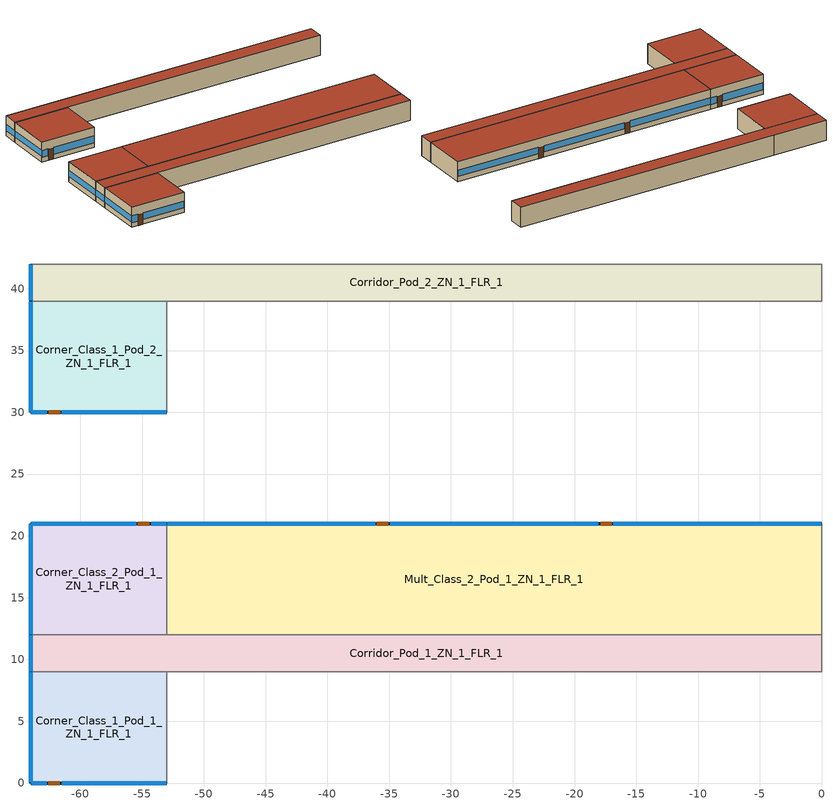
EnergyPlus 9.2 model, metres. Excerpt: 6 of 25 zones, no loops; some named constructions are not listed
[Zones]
Corner_Class_1_Pod_1_ZN_1_FLR_1
 floor ground (Corner_Class_1_Pod_1_ZN_1_FLR_1_Floor_Ffactor): -64,9 -53,9 -53,0 -64,0 z0
 wall outside (nonres_ext_wall): -64,9 -64,0 -53,0 z0:4
 wall to Mult_Class_1_Pod_1_ZN_1_FLR_1 (int_wall): -53,0 -53,9 z0:4
 wall to Corridor_Pod_1_ZN_1_FLR_1 (int_wall): -53,9 -64,9 z0:4
 window (NonresWindow_U_0.39_SHGC_0.4): -64,8.95 -64,0.05 z1.1:2.31; -63.95,0 -62.73,0 / -61.51,0 -53.05,0 z0.92:2.29
 door (Swinging Door_con): -62.59,0 -61.68,0 z0:2.13
 roof outside (nonres_roof): -64,0 -53,0 -53,9 -64,9 z4
Corridor_Pod_1_ZN_1_FLR_1
 floor ground (Corridor_Pod_1_ZN_1_FLR_1_Floor_Ffactor): -64,12 0,12 0,9 -64,9 z0
 wall outside (nonres_ext_wall): -64,12 -64,9 z0:4
 wall to Mult_Class_1_Pod_1_ZN_1_FLR_1 (int_wall): -53,9 0,9 z0:4
 wall to Main_Corridor_ZN_1_FLR_1 (int_wall): 0,9 0,12 z0:4
 wall to Mult_Class_2_Pod_1_ZN_1_FLR_1 (int_wall): 0,12 -53,12 z0:4
 wall to Corner_Class_2_Pod_1_ZN_1_FLR_1 (int_wall): -53,12 -64,12 z0:4
 window (NonresWindow_U_0.39_SHGC_0.4): -64,11.95 -64,9.05 z1.1:2.34
 roof outside (nonres_roof): -64,9 0,9 0,12 -64,12 z4
Corner_Class_2_Pod_1_ZN_1_FLR_1
 floor ground (Corner_Class_2_Pod_1_ZN_1_FLR_1_Floor_Ffactor): -64,21 -53,21 -53,12 -64,12 z0
 wall outside (nonres_ext_wall): -53,21 -64,21 -64,12 z0:4
 wall to Mult_Class_2_Pod_1_ZN_1_FLR_1 (int_wall): -53,12 -53,21 z0:4
 window (NonresWindow_U_0.39_SHGC_0.4): -64,20.95 -64,12.05 z1.1:2.31; -53.05,21 -54.27,21 / -55.49,21 -63.95,21 z0.92:2.29
 door (Swinging Door_con): -54.43,21 -55.34,21 z0:2.13
 roof outside (nonres_roof): -64,12 -53,12 -53,21 -64,21 z4
Mult_Class_2_Pod_1_ZN_1_FLR_1
 floor ground (Mult_Class_2_Pod_1_ZN_1_FLR_1_Floor_Ffactor): -53,21 0,21 0,12 -53,12 z0
 wall outside (nonres_ext_wall): 0,21 -53,21 z0:4
 wall to Main_Corridor_ZN_1_FLR_1 (int_wall): 0,12 0,21 z0:4
 window (NonresWindow_U_0.39_SHGC_0.4): -0.05,21 -16.87,21 / -18.09,21 -34.91,21 / -36.13,21 -52.95,21 z1.03:2.29
 door (Swinging Door_con): -16.98,21 -17.89,21 / -35.09,21 -36.01,21 z0:2.13
 roof outside (nonres_roof): -53,12 0,12 0,21 -53,21 z4
Corner_Class_1_Pod_2_ZN_1_FLR_1
 floor ground (Corner_Class_1_Pod_2_ZN_1_FLR_1_Floor_Ffactor): -64,39 -53,39 -53,30 -64,30 z0
 wall outside (nonres_ext_wall): -64,39 -64,30 -53,30 z0:4
 wall to Mult_Class_1_Pod_2_ZN_1_FLR_1 (int_wall): -53,30 -53,39 z0:4
 wall to Corridor_Pod_2_ZN_1_FLR_1 (int_wall): -53,39 -64,39 z0:4
 window (NonresWindow_U_0.39_SHGC_0.4): -64,38.95 -64,30.05 z1.1:2.31; -63.95,30 -62.73,30 / -61.51,30 -53.05,30 z0.92:2.29
 door (Swinging Door_con): -62.53,30 -61.62,30 z0:2.13
 roof outside (nonres_roof): -64,30 -53,30 -53,39 -64,39 z4
Corridor_Pod_2_ZN_1_FLR_1
 floor ground (Corridor_Pod_2_ZN_1_FLR_1_Floor_Ffactor): -64,42 0,42 0,39 -64,39 z0
 wall outside (nonres_ext_wall): -64,42 -64,39 z0:4
 wall to Mult_Class_1_Pod_2_ZN_1_FLR_1 (int_wall): -53,39 0,39 z0:4
 wall to Main_Corridor_ZN_1_FLR_1 (int_wall): 0,39 0,42 z0:4
 wall to Mult_Class_2_Pod_2_ZN_1_FLR_1 (int_wall): 0,42 -53,42 z0:4
 wall to Corner_Class_2_Pod_2_ZN_1_FLR_1 (int_wall): -53,42 -64,42 z0:4
 window (NonresWindow_U_0.39_SHGC_0.4): -64,41.95 -64,39.05 z1.1:2.34
 roof outside (nonres_roof): -64,39 0,39 0,42 -64,42 z4
[Schedule:Compact]
BLDG_LIGHT_GYM_SCH: Through: 6/30, For: Weekdays, Until: 7:00, 0.1773, Until: 8:00, 0.9, Until: 21:00, 0.88605, Until: 24:00, 0.1773, For: SummerDesignDay, Until: 24:00, 1, For: WinterDesignDay, Until: 24:00, 0, For: WeekEnds Holidays AllOtherDays, Until: 24:00, 0.1773, Through: 9/1, For: Weekdays, Until: 8:00, 0.1773, Until: 20:00, 0.49225, Until: 21:00, 0.174552, Until: 24:00, 0.1773, For: SummerDesignDay, Until: 24:00, 1, For: WinterDesignDay, Until: 24:00, 0, For: WeekEnds Holidays AllOtherDays, Until: 24:00, 0.1773, Through: 12/31, For: Weekdays, Until: 7:00, 0.1773, Until: 8:00, 0.9, Until: 21:00, 0.88605, Until: 24:00, 0.1773, For: SummerDesignDay, Until: 24:00, 1, For: WinterDesignDay, Until: 24:00, 0, For: WeekEnds Holidays AllOtherDays, Until: 24:00, 0.1773
BLDG_LIGHT_LIBRARY_SCH: Through: 6/30, For: Weekdays, Until: 7:00, 0.1773, Until: 21:00, 0.9, Until: 24:00, 0.1773, For: SummerDesignDay, Until: 24:00, 1, For: WinterDesignDay, Until: 24:00, 0, For: WeekEnds Holidays AllOtherDays, Until: 24:00, 0.1773, Through: 9/1, For: Weekdays, Until: 8:00, 0.1773, Until: 20:00, 0.5, Until: 24:00, 0.1773, For: SummerDesignDay, Until: 24:00, 1, For: WinterDesignDay, Until: 24:00, 0, For: WeekEnds Holidays AllOtherDays, Until: 24:00, 0.1773, Through: 12/31, For: Weekdays, Until: 7:00, 0.1773, Until: 21:00, 0.9, Until: 24:00, 0.1773, For: SummerDesignDay, Until: 24:00, 1, For: WinterDesignDay, Until: 24:00, 0, For: WeekEnds Holidays AllOtherDays, Until: 24:00, 0.1773
BLDG_LIGHT_OFFICE_SCH: Through: 6/30, For: Weekdays, Until: 7:00, 0.1773, Until: 8:00, 0.9, Until: 21:00, 0.78795, Until: 24:00, 0.1773, For: SummerDesignDay, Until: 24:00, 1, For: WinterDesignDay, Until: 24:00, 0, For: WeekEnds Holidays AllOtherDays, Until: 24:00, 0.1773, Through: 9/1, For: Weekdays, Until: 8:00, 0.1773, Until: 20:00, 0.43775, Until: 21:00, 0.155226, Until: 24:00, 0.1773, For: SummerDesignDay, Until: 24:00, 1, For: WinterDesignDay, Until: 24:00, 0, For: WeekEnds Holidays AllOtherDays, Until: 24:00, 0.1773, Through: 12/31, For: Weekdays, Until: 7:00, 0.1773, Until: 8:00, 0.9, Until: 21:00, 0.78795, Until: 24:00, 0.1773, For: SummerDesignDay, Until: 24:00, 1, For: WinterDesignDay, Until: 24:00, 0, For: WeekEnds Holidays AllOtherDays, Until: 24:00, 0.1773
BLDG_EQUIP_SCH: Through: 6/30, For: SummerDesignDay, Until: 08:00, 0.35, Until: 17:00, 0.95, Until: 24:00, 0.35, For: WinterDesignDay, Until: 24:00, 0.35, For: Weekdays, Until: 08:00, 0.35, Until: 17:00, 0.95, Until: 21:00, 0.35, Until: 24:00, 0.35, For: WeekEnds Holidays AllOtherDays, Until: 24:00, 0.35, Through: 9/1, For: SummerDesignDay, Until: 08:00, 0.25, Until: 17:00, 0.5, Until: 24:00, 0.25, For: WinterDesignDay, Until: 24:00, 0.25, For: Weekdays, Until: 08:00, 0.25, Until: 17:00, 0.5, Until: 21:00, 0.25, Until: 24:00, 0.25, For: WeekEnds Holidays AllOtherDays, Until: 24:00, 0.25, Through: 12/31, For: SummerDesignDay, Until: 08:00, 0.35, Until: 17:00, 0.95, Until: 24:00, 0.35, For: WinterDesignDay, Until: 24:00, 0.35, For: Weekdays, Until: 08:00, 0.35, Until: 17:00, 0.95, Until: 21:00, 0.35, Until: 24:00, 0.35, For: WeekEnds Holidays AllOtherDays, Until: 24:00, 0.35
KITCHEN_ELEC_EQUIP_SCH: Through: 6/30, For: Weekdays SummerDesignDay, Until: 08:00, 0.1, Until: 10:00, 0.15, Until: 13:00, 0.25, Until: 15:00, 0.15, Until: 24:00, 0.1, For: WeekEnds WinterDesignDay Holidays AllOtherDays, Until: 24:00, 0.1, Through: 9/1, For: Weekdays SummerDesignDay, Until: 08:00, 0.1, Until: 10:00, 0.15, Until: 13:00, 0.25, Until: 15:00, 0.15, Until: 24:00, 0.1, For: WeekEnds WinterDesignDay Holidays AllOtherDays, Until: 24:00, 0.1, Through: 12/31, For: Weekdays SummerDesignDay, Until: 08:00, 0.1, Until: 10:00, 0.15, Until: 13:00, 0.25, Until: 15:00, 0.15, Until: 24:00, 0.1, For: WeekEnds WinterDesignDay Holidays AllOtherDays, Until: 24:00, 0.1
KITCHEN_GAS_EQUIP_SCH: Through: 6/30, For: Weekdays SummerDesignDay, Until: 08:00, 0.02, Until: 10:00, 0.15, Until: 13:00, 0.2, Until: 15:00, 0.1, Until: 24:00, 0.02, For: WeekEnds WinterDesignDay Holidays AllOtherDays, Until: 24:00, 0.02, Through: 9/1, For: Weekdays SummerDesignDay, Until: 08:00, 0.02, Until: 10:00, 0.15, Until: 13:00, 0.2, Until: 15:00, 0.1, Until: 24:00, 0.02, For: WeekEnds WinterDesignDay Holidays AllOtherDays, Until: 24:00, 0.02, Through: 12/31, For: Weekdays SummerDesignDay, Until: 08:00, 0.02, Until: 10:00, 0.15, Until: 13:00, 0.2, Until: 15:00, 0.1, Until: 24:00, 0.02, For: WeekEnds WinterDesignDay Holidays AllOtherDays, Until: 24:00, 0.02
INFIL_SCH_PNNL: Through: 12/31, For: Weekdays SummerDesignDay, Until: 07:00, 1, Until: 21:00, 0.25, Until: 24:00, 1, For: WeekEnds WinterDesignDay Holidays AllOtherDays, Until: 24:00, 1
INFIL_Door_Opening_SCH: Through: 12/31, For: Weekdays, Until: 07:00, 0, Until: 08:00, 1, Until: 15:00, 0.144, Until: 16:00, 1, Until: 18:00, 0.144, Until: 24:00, 0, For: Saturday Sunday Holidays AllOtherDays, Until: 24:00, 0
Exterior_Lgt_ALWAYS_ON: Through: 12/31, For: AllDays, Until: 24:00, 1
